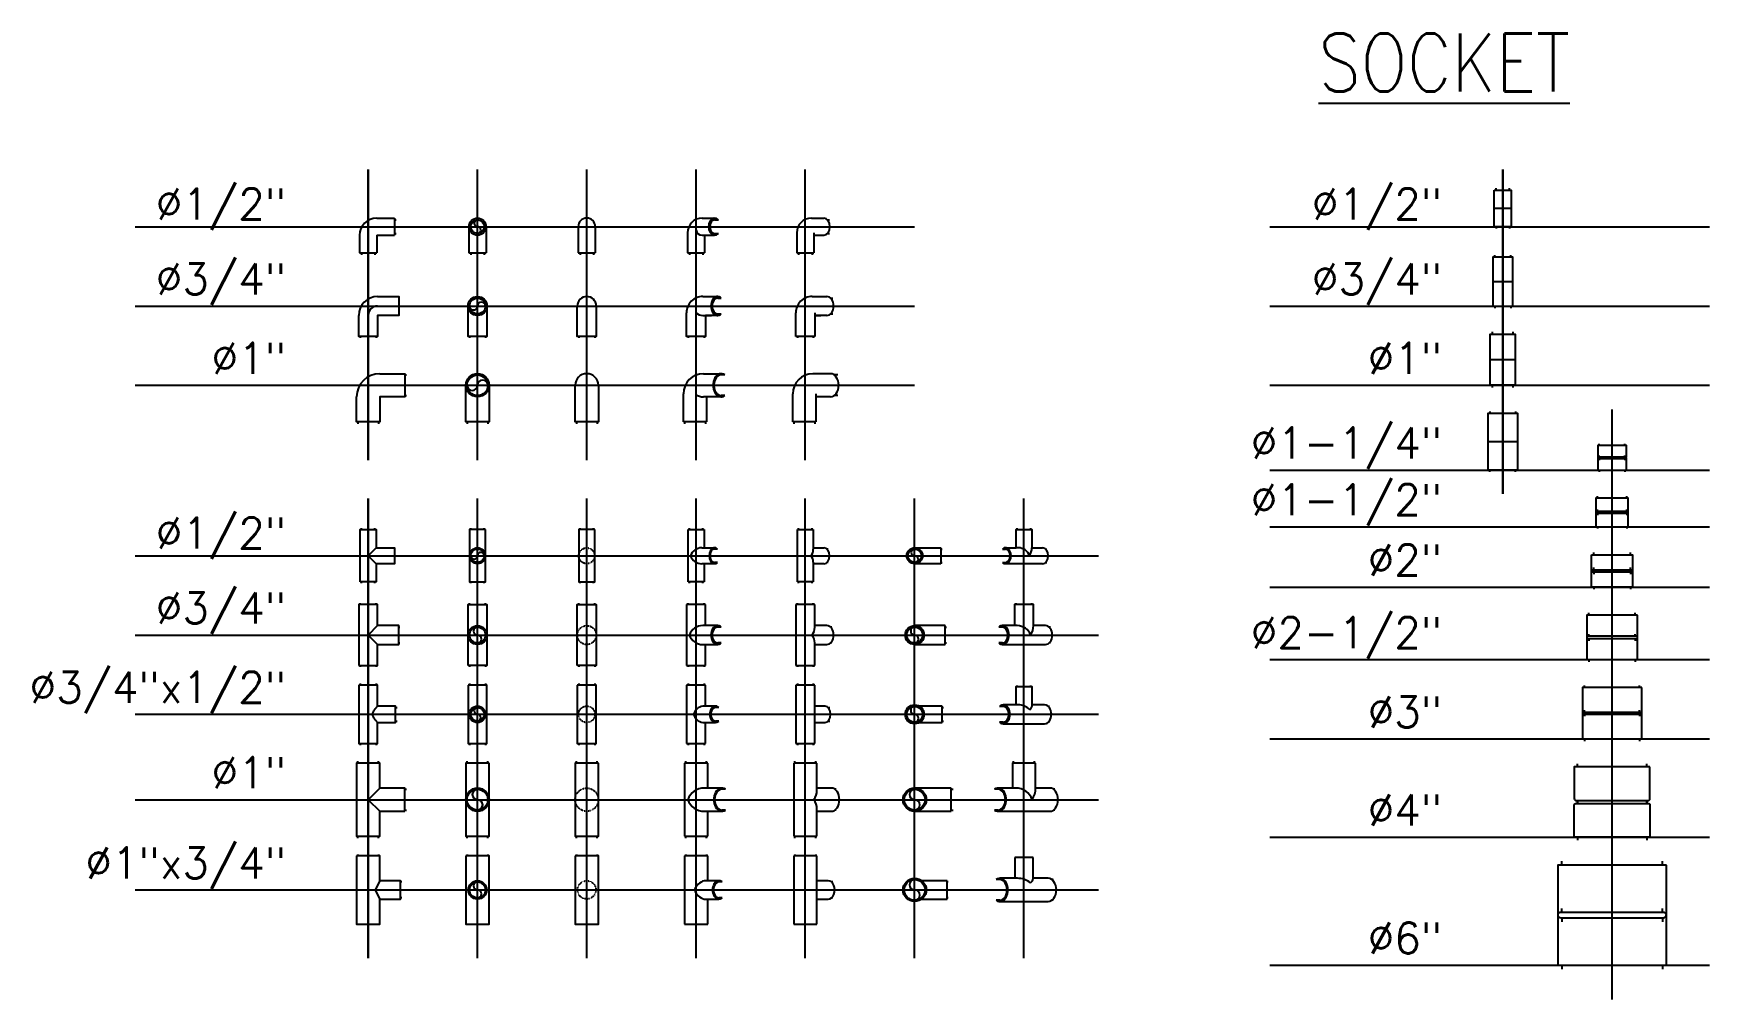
# Model space of a CAD drawing. Header units: inches. Extents: x 71 to 14885, y 6 to 9627.
# Drawn here: x 8743 to 11489, y 7792 to 9376 of the extents above; entities that cross this region are included whole.
import ezdxf
from ezdxf.enums import TextEntityAlignment as Align

# ---------------------------------------------------------------- set-up
doc = ezdxf.new("R2010")
doc.units = ezdxf.units.IN
doc.header["$MEASUREMENT"] = 0
doc.linetypes.add('HIDDEN2', pattern=[0.1875, 0.125, -0.0625])
doc.layers.add('PVC', color=3, linetype='Continuous')
doc.layers.add('TEXT', color=2, linetype='Continuous')
doc.styles.add('ROMANS', font='romans', dxfattribs={"width": 0.85, "height": 95})

# ---------------------------------------------------------------- blocks, each defined once
blk = doc.blocks.new('P9012')
for p, q in [((14, 14), (43, 14)), ((43, 14), (43, -14)), ((43, 11), (46, 11)), ((-14, -14), (-14, -43)), ((14, -14), (14, -43)), ((14, -14), (43, -14)), ((43, -11), (46, -11)), ((-14, -43), (14, -43)), ((-11, -43), (-11, -46)), ((11, -43), (11, -46))]:
    blk.add_line(p, q)
blk.add_arc((14, -14), 28, 90, 180)
blk = doc.blocks.new('P9012A')
for p, q in [((-14, 0), (-14, -43)), ((14, 0), (14, -43)), ((-14, -43), (14, -43)), ((-11, -43), (-11, -46)), ((11, -43), (11, -46))]:
    blk.add_line(p, q)
blk.add_circle((0, 0), 14)
at = {"color": 9}
blk.add_circle((0, 0), 11, dxfattribs=at)
for centre, start, end in [((0, 5.5), 90, 270), ((0, -5.5), 270, 90)]:
    blk.add_arc(centre, 5.5, start, end, dxfattribs=at)
blk = doc.blocks.new('P9012B')
for p, q in [((-14, 0), (-14, -43)), ((14, 0), (14, -43)), ((-14, -43), (14, -43)), ((-11, -43), (-11, -46)), ((11, -43), (11, -46))]:
    blk.add_line(p, q)
blk.add_arc((0, 0), 14, 0, 180)
blk = doc.blocks.new('P9012C')
for p, q in [((9.9, 14), (30.4, 14)), ((-14, -9.9), (-14, -43)), ((9.9, -14), (30.4, -14)), ((14, -14), (14, -43)), ((-14, -43), (14, -43)), ((-11, -43), (-11, -46)), ((11, -43), (11, -46))]:
    blk.add_line(p, q)
at = {"color": 9}
for p, q in [((30.4, 11), (36.5, 11)), ((30.4, -11), (36.5, -11))]:
    blk.add_line(p, q, dxfattribs=at)
blk.add_arc((9.9, -9.9), 23.9, 90, 180)
blk.add_arc((9.9, -4), 10.1, 190.1216, 270, dxfattribs=at)
blk.add_ellipse((30.4, 0), major_axis=(0, 14), ratio=0.707107, start_param=-0.666946, end_param=3.808539)
blk.add_ellipse((30.4, 0), major_axis=(0, 11), ratio=0.707107, start_param=0, end_param=3.141593, dxfattribs=at)
blk = doc.blocks.new('P9012D')
for p, q in [((9.9, 14), (30.4, 14)), ((36.5, 11), (39.5, 11)), ((-14, -9.9), (-14, -43)), ((14, -9.9), (14, -43)), ((14, -14), (30.4, -14)), ((36.5, -11), (39.5, -11)), ((-14, -43), (14, -43)), ((-11, -43), (-11, -46)), ((11, -43), (11, -46))]:
    blk.add_line(p, q)
blk.add_arc((9.9, -9.9), 23.9, 90, 180)
blk.add_ellipse((30.4, 0), major_axis=(0, 14), ratio=0.707107, start_param=3.141593, end_param=6.283185)
blk = doc.blocks.new('P9034')
for p, q in [((50, 13), (52, 13)), ((50, -13), (52, -13)), ((-13, -50), (-13, -52)), ((13, -50), (13, -52))]:
    blk.add_line(p, q)
blk.add_lwpolyline([(15.5, 15.5), (50, 15.5), (50, -15.5), (15.5, -15.5), (15.5, -50), (-15.5, -50), (-15.5, -15.5)])
blk.add_arc((15.5, -15.5), 31, 90, 180)
at = {"color": 9}
blk.add_arc((15.5, -15.5), 15.5, 90, 180, dxfattribs=at)
blk = doc.blocks.new('P9034A')
for p, q in [((-13, -50), (-13, -52)), ((13, -50), (13, -52))]:
    blk.add_line(p, q)
blk.add_lwpolyline([(15.5, 0), (15.5, -50), (-15.5, -50), (-15.5, 0)])
blk.add_circle((0, 0), 15.5)
at = {"color": 9}
blk.add_circle((0, 0), 13, dxfattribs=at)
for centre, start, end in [((-6.5, 0), 180, 0), ((6.5, 0), 0, 180)]:
    blk.add_arc(centre, 6.5, start, end, dxfattribs=at)
blk = doc.blocks.new('P9034B')
for p, q in [((-13, -50), (-13, -52)), ((13, -50), (13, -52))]:
    blk.add_line(p, q)
blk.add_lwpolyline([(15.5, 0), (15.5, -50), (-15.5, -50), (-15.5, 0)])
blk.add_arc((0, 0), 15.5, 0, 180)
blk = doc.blocks.new('P9034C')
at = {"color": 9}
for p, q in [((35.4, 13), (41.3, 13)), ((35.4, -13), (41.3, -13))]:
    blk.add_line(p, q, dxfattribs=at)
for p, q in [((-15.5, -15.5), (-15.5, -15.5)), ((11, -15.5), (25.4, -15.5)), ((-13, -50), (-13, -52)), ((13, -50), (13, -52))]:
    blk.add_line(p, q)
for points in [[(11, 15.5), (35.4, 15.5)], [(35.4, -15.5), (15.5, -15.5), (15.5, -50), (-15.5, -50), (-15.5, -11)]]:
    blk.add_lwpolyline(points)
blk.add_arc((10.9, -11), 26.5, 89.934, 180)
blk.add_arc((11.2, 0.2), 15.7, 225.2847, 269.3042, dxfattribs=at)
blk.add_ellipse((35.4, 0), major_axis=(0, 15.5), ratio=0.707107, start_param=-0.575887, end_param=3.717479)
blk.add_ellipse((35.4, 0), major_axis=(0, 13), ratio=0.707107, start_param=0, end_param=3.141593, dxfattribs=at)
blk = doc.blocks.new('P9034D')
for p, q in [((41.3, 13), (45.3, 13)), ((-15.5, -50), (-15.5, -11)), ((-15.5, -15.5), (-15.5, -15.5)), ((15.5, -11), (15.5, -50)), ((35.4, -15.5), (15.5, -15.5)), ((15.5, -15.5), (25.4, -15.5)), ((41.3, -13), (45.3, -13)), ((15.5, -50), (-15.5, -50)), ((-13, -50), (-13, -52)), ((13, -50), (13, -52))]:
    blk.add_line(p, q)
blk.add_lwpolyline([(11, 15.5), (35.4, 15.5)])
blk.add_arc((10.9, -11), 26.5, 89.934, 180)
blk.add_ellipse((35.4, 0), major_axis=(0, 15.5), ratio=0.707107, start_param=3.141593, end_param=6.283185)
blk = doc.blocks.new('P901')
for p, q in [((60, 17), (63, 17)), ((60, -17), (63, -17)), ((-17, -60), (-17, -63)), ((17, -60), (17, -63))]:
    blk.add_line(p, q)
blk.add_lwpolyline([(19, 19), (60, 19), (60, -19), (19, -19), (19, -60), (-19, -60), (-19, -19)])
blk.add_arc((19, -19), 38, 90, 180)
blk = doc.blocks.new('P901A')
for p, q in [((-17, -60), (-17, -63)), ((17, -60), (17, -63))]:
    blk.add_line(p, q)
blk.add_lwpolyline([(19, 0), (19, -60), (-19, -60), (-19, 0)])
blk.add_circle((0, 0), 19)
at = {"color": 9}
blk.add_circle((0, 0), 17, dxfattribs=at)
for centre, start, end in [((-8.5, 0), 180, 360), ((8.5, 0), 0, 180)]:
    blk.add_arc(centre, 8.5, start, end, dxfattribs=at)
blk = doc.blocks.new('P901B')
for p, q in [((-17, -60), (-17, -63)), ((17, -60), (17, -63))]:
    blk.add_line(p, q)
blk.add_lwpolyline([(19, 0), (19, -60), (-19, -60), (-19, 0)])
blk.add_arc((0, 0), 19, 0, 180)
blk = doc.blocks.new('P901C')
at = {"color": 9}
for p, q in [((47.2, 17), (41.2, 17)), ((47.2, -17), (41.2, -17))]:
    blk.add_line(p, q, dxfattribs=at)
for p, q in [((-20.7, -60), (-20.7, -13.9)), ((41.2, -19), (12.2, -19)), ((17.3, -19), (17.3, -60)), ((17.3, -60), (-20.7, -60)), ((-18.7, -60), (-18.7, -63)), ((15.3, -60), (15.3, -63))]:
    blk.add_line(p, q)
blk.add_lwpolyline([(12.2, 19), (41.2, 19)])
blk.add_arc((12.2, -13.9), 32.9, 90, 180)
blk.add_arc((12.2, 5.1), 24.1, 237.3488, 270, dxfattribs=at)
blk.add_ellipse((41.2, 0), major_axis=(0, 19), ratio=0.707107, start_param=-0.462955, end_param=3.604547)
blk.add_ellipse((41.2, 0), major_axis=(0, 17), ratio=0.707107, start_param=0, end_param=3.141593, dxfattribs=at)
blk = doc.blocks.new('P901D')
for p, q in [((41.2, 19), (12.2, 19)), ((53.2, 17), (47.2, 17)), ((-20.7, -60), (-20.7, -13.9)), ((17.3, -13.9), (17.3, -60)), ((41.2, -19), (17.3, -19)), ((53.2, -17), (47.2, -17)), ((17.3, -60), (-20.7, -60)), ((-18.7, -60), (-18.7, -63)), ((15.3, -60), (15.3, -63))]:
    blk.add_line(p, q)
blk.add_arc((12.5, -13.9), 32.9, 90.5841, 180)
blk.add_ellipse((41.2, 0), major_axis=(0, 19), ratio=0.707107, start_param=3.141593, end_param=6.283185)
blk = doc.blocks.new('PT12')
at = {"ltscale": 0.3}
for p, q in [((-11, 43), (-11, 45)), ((11, 43), (11, 45)), ((43, 11), (45, 11)), ((43, -11), (45, -11)), ((-11, -45), (-11, -43)), ((11, -45), (11, -43))]:
    blk.add_line(p, q, dxfattribs=at)
blk.add_lwpolyline([(-13, -43), (-13, 43), (13, 43), (13, 13), (43, 13), (43, -13), (13, -13), (13, -43), (-13, -43)], dxfattribs=at)
at = {"color": 9, "ltscale": 0.3}
blk.add_lwpolyline([(13, 13), (0, 0), (13, -13)], dxfattribs=at)
blk = doc.blocks.new('PT12A')
at = {"ltscale": 0.3}
for p, q in [((-11, 43), (-11, 45)), ((11, 43), (11, 45)), ((-11, -45), (-11, -43)), ((11, -45), (11, -43))]:
    blk.add_line(p, q, dxfattribs=at)
blk.add_lwpolyline([(13, 43), (-13, 43), (-13, -43), (13, -43)], close=True, dxfattribs=at)
blk.add_circle((0, 0), 13, dxfattribs=at)
at = {"color": 9, "ltscale": 0.3}
blk.add_circle((0, 0), 11, dxfattribs=at)
for centre, start, end in [((-5.5, 0), 180, 0), ((5.5, 0), 0, 180)]:
    blk.add_arc(centre, 5.5, start, end, dxfattribs=at)
blk = doc.blocks.new('PT12B')
at = {"ltscale": 0.3}
for p, q in [((-11, 43), (-11, 45)), ((11, 43), (11, 45)), ((-11, -45), (-11, -43)), ((11, -45), (11, -43))]:
    blk.add_line(p, q, dxfattribs=at)
blk.add_lwpolyline([(13, 43), (-13, 43), (-13, -43), (13, -43)], close=True, dxfattribs=at)
at = {"color": 9, "linetype": 'HIDDEN2', "ltscale": 0.3}
blk.add_circle((0, 0), 13, dxfattribs=at)
blk = doc.blocks.new('PT12C')
at = {"ltscale": 0.3}
for p, q in [((-13, 43), (13, 43)), ((-13, -43), (-13, 43)), ((-11, 43), (-11, 45)), ((11, 43), (11, 45)), ((13, 43), (13, 13)), ((9.2, 13), (30.4, 13)), ((30.4, -13), (9.2, -13)), ((13, -13), (13, -43)), ((13, -43), (-13, -43)), ((-11, -45), (-11, -43)), ((11, -45), (11, -43))]:
    blk.add_line(p, q, dxfattribs=at)
at = {"color": 9}
for p, q in [((35.3, 11), (30.4, 11)), ((35.3, -11), (30.4, -11))]:
    blk.add_line(p, q, dxfattribs=at)
for centre, start, end in [((9.3, -6.6), 90.296, 160.2328), ((9.3, 6.6), 199.7672, 269.704)]:
    blk.add_arc(centre, 19.6, start, end, dxfattribs=at)
blk.add_ellipse((30.4, 0), major_axis=(0, 13), ratio=0.707107, start_param=-0.56207, end_param=3.703662)
blk.add_ellipse((30.4, 0), major_axis=(0, 11), ratio=0.707107, start_param=0, end_param=3.141593, dxfattribs=at)
blk = doc.blocks.new('PT12D')
at = {"ltscale": 0.3}
for p, q in [((-13, -43), (-13, 43)), ((-13, 43), (13, 43)), ((-11, 43), (-11, 45)), ((11, 43), (11, 45)), ((13, 43), (13, 10.7)), ((13, 13), (30.4, 13)), ((13, -10.7), (13, -43)), ((30.4, -13), (13, -13)), ((13, -43), (-13, -43)), ((-11, -45), (-11, -43)), ((11, -45), (11, -43))]:
    blk.add_line(p, q, dxfattribs=at)
for p, q in [((37.3, 11), (35.3, 11)), ((37.3, -11), (35.3, -11))]:
    blk.add_line(p, q)
for centre, start, end in [((-1.8, 9.9), 317.8159, 2.8808), ((-1.8, -9.9), 357.1192, 42.1841)]:
    blk.add_arc(centre, 14.8, start, end)
blk.add_ellipse((30.4, 0), major_axis=(0, 13), ratio=0.707107, start_param=3.141593, end_param=6.283185)
blk = doc.blocks.new('PT12E')
at = {"ltscale": 0.3}
for p, q in [((0, 13), (43, 13)), ((43, 13), (43, -13)), ((43, 11), (45, 11)), ((43, -13), (0, -13)), ((43, -11), (45, -11))]:
    blk.add_line(p, q, dxfattribs=at)
blk.add_circle((0, 0), 13)
at = {"color": 9}
blk.add_circle((0, 0), 11, dxfattribs=at)
for centre, start, end in [((0, 5.5), 90, 270), ((0, -5.5), 270, 90)]:
    blk.add_arc(centre, 5.5, start, end, dxfattribs=at)
blk = doc.blocks.new('PT12F')
at = {"ltscale": 0.3}
for p, q in [((-11, 43), (-11, 45)), ((11, 43), (11, 45))]:
    blk.add_line(p, q, dxfattribs=at)
for p, q in [((-35.3, 11), (-30.4, 11)), ((35.3, 11), (37.3, 11)), ((-35.3, -11), (-30.4, -11)), ((35.3, -11), (37.3, -11))]:
    blk.add_line(p, q)
at = {"color": 9}
blk.add_line((-9.2, 13), (-13, 13), dxfattribs=at)
at = {"ltscale": 0.3}
for points in [[(-30.4, 13), (-13, 13), (-13, 43), (13, 43), (13, 13), (30.4, 13)], [(30.4, -13), (-30.4, -13)]]:
    blk.add_lwpolyline(points, dxfattribs=at)
at = {"color": 9}
for centre, radius, start, end in [((-9.2, -6.5), 19.5, 19.4712, 90), ((-11.1, 13), 24.1, 327.3501, 360)]:
    blk.add_arc(centre, radius, start, end, dxfattribs=at)
for centre, start_param, end_param in [((-30.4, 0), 2.579523, 6.845255), ((30.4, 0), 3.141593, 6.283185)]:
    blk.add_ellipse(centre, major_axis=(0, 13), ratio=0.707107, start_param=start_param, end_param=end_param)
blk.add_ellipse((-30.4, 0), major_axis=(0, 11), ratio=0.707107, start_param=3.141593, end_param=6.283185, dxfattribs=at)
blk = doc.blocks.new('PT34')
at = {"ltscale": 0.3}
for p, q in [((-13, 50), (-13, 52)), ((13, 50), (13, 52)), ((50, 13), (52, 13)), ((50, -13), (52, -13)), ((-13, -50), (-13, -52)), ((13, -50), (13, -52)), ((13, -50), (13, -52))]:
    blk.add_line(p, q, dxfattribs=at)
blk.add_lwpolyline([(-15.5, -50), (15.5, -50), (15.5, -15.5), (50, -15.5), (50, 15.5), (15.5, 15.5), (15.5, 50), (-15.5, 50)], close=True, dxfattribs=at)
at = {"color": 9, "ltscale": 0.3}
blk.add_lwpolyline([(15.5, 15.5), (0, 0), (15.5, -15.5)], dxfattribs=at)
blk = doc.blocks.new('PT34A')
at = {"ltscale": 0.3}
for p, q in [((-13, 50), (-13, 52)), ((13, 50), (13, 52)), ((-13, -50), (-13, -52)), ((13, -50), (13, -52)), ((13, -50), (13, -52))]:
    blk.add_line(p, q, dxfattribs=at)
blk.add_lwpolyline([(-15.5, -50), (-15.5, 50), (15.5, 50), (15.5, -50)], close=True, dxfattribs=at)
blk.add_circle((0, 0), 15.5, dxfattribs=at)
at = {"color": 9, "ltscale": 0.3}
blk.add_circle((0, 0), 13, dxfattribs=at)
for centre, start, end in [((0, 6.5), 90, 270), ((0, -6.5), 270, 90)]:
    blk.add_arc(centre, 6.5, start, end, dxfattribs=at)
blk = doc.blocks.new('PT34B')
at = {"ltscale": 0.3}
for p, q in [((-13, 50), (-13, 52)), ((13, 50), (13, 52)), ((-13, -50), (-13, -52)), ((13, -50), (13, -52)), ((13, -50), (13, -52))]:
    blk.add_line(p, q, dxfattribs=at)
blk.add_lwpolyline([(-15.5, -50), (-15.5, 50), (15.5, 50), (15.5, -50)], close=True, dxfattribs=at)
at = {"color": 9, "linetype": 'HIDDEN2', "ltscale": 0.3}
blk.add_circle((0, 0), 15.5, dxfattribs=at)
blk = doc.blocks.new('PT34C')
at = {"ltscale": 0.3}
for p, q in [((-15.5, 50), (-15.5, -50)), ((15.5, 50), (-15.5, 50)), ((-13, 50), (-13, 52)), ((13, 50), (13, 52)), ((15.5, 15.5), (15.5, 50)), ((35.4, 15.5), (11, 15.5)), ((11, -15.5), (35.4, -15.5)), ((15.5, -50), (15.5, -15.5)), ((-15.5, -50), (15.5, -50)), ((-13, -50), (-13, -52)), ((13, -50), (13, -52)), ((13, -50), (13, -52))]:
    blk.add_line(p, q, dxfattribs=at)
at = {"color": 9}
for p, q in [((41.3, 13), (35.4, 13)), ((41.3, -13), (35.4, -13))]:
    blk.add_line(p, q, dxfattribs=at)
for centre, start, end in [((10.9, -7.7), 89.8945, 160.6343), ((10.9, 7.7), 199.3657, 270.1055)]:
    blk.add_arc(centre, 23.2, start, end, dxfattribs=at)
blk.add_ellipse((35.4, 0), major_axis=(0, 15.5), ratio=0.707107, start_param=-0.575887, end_param=3.717479)
blk.add_ellipse((35.4, 0), major_axis=(0, 13), ratio=0.707107, start_param=0, end_param=3.141593, dxfattribs=at)
blk = doc.blocks.new('PT34D')
at = {"ltscale": 0.3}
for p, q in [((15.5, 50), (-15.5, 50)), ((-15.5, 50), (-15.5, -50)), ((-13, 50), (-13, 52)), ((13, 50), (13, 52)), ((15.5, 12.8), (15.5, 50)), ((35.4, 15.5), (15.5, 15.5)), ((15.5, -50), (15.5, -12.8)), ((15.5, -15.5), (35.4, -15.5)), ((-15.5, -50), (15.5, -50)), ((-13, -50), (-13, -52)), ((13, -50), (13, -52)), ((13, -50), (13, -52))]:
    blk.add_line(p, q, dxfattribs=at)
for p, q in [((43.3, 13), (41.3, 13)), ((43.3, -13), (41.3, -13))]:
    blk.add_line(p, q)
for centre, start, end in [((-3.7, 12.4), 319.754, 1.1026), ((-3.7, -12.4), 358.8974, 40.246)]:
    blk.add_arc(centre, 19.2, start, end)
blk.add_ellipse((35.4, 0), major_axis=(0, 15.5), ratio=0.707107, start_param=3.141593, end_param=6.283185)
blk = doc.blocks.new('PT34E')
at = {"ltscale": 0.3}
for p, q in [((50, 15.5), (0, 15.5)), ((50, -15.5), (50, 15.5)), ((50, 13), (52, 13)), ((0, -15.5), (50, -15.5)), ((50, -13), (52, -13))]:
    blk.add_line(p, q, dxfattribs=at)
blk.add_circle((0, 0), 15.5)
at = {"color": 9}
blk.add_circle((0, 0), 13, dxfattribs=at)
for centre, start, end in [((0, 6.5), 90, 270), ((0, -6.5), 270, 90)]:
    blk.add_arc(centre, 6.5, start, end, dxfattribs=at)
blk = doc.blocks.new('PT34F')
at = {"ltscale": 0.3}
for p, q in [((-13, 50), (-13, 52)), ((13, 50), (13, 52))]:
    blk.add_line(p, q, dxfattribs=at)
for p, q in [((-35.4, 13), (-41.3, 13)), ((43.3, 13), (41.3, 13)), ((-35.4, -13), (-41.3, -13)), ((43.3, -13), (41.3, -13))]:
    blk.add_line(p, q)
at = {"color": 9}
blk.add_line((-11, 15.5), (-15.5, 15.5), dxfattribs=at)
at = {"ltscale": 0.3}
for points in [[(35.4, 15.5), (15.5, 15.5), (15.5, 50), (-15.5, 50), (-15.5, 15.5), (-35.4, 15.5)], [(-35.4, -15.5), (35.4, -15.5)]]:
    blk.add_lwpolyline(points, dxfattribs=at)
at = {"color": 9}
for centre, radius, start, end in [((-11, -7.8), 23.2, 19.4712, 90), ((-13.2, 15.5), 28.7, 327.3501, 360)]:
    blk.add_arc(centre, radius, start, end, dxfattribs=at)
for centre, start_param, end_param in [((-35.4, 0), 2.565706, 6.859072), ((35.4, 0), 3.141593, 6.283185)]:
    blk.add_ellipse(centre, major_axis=(0, 15.5), ratio=0.707107, start_param=start_param, end_param=end_param)
blk.add_ellipse((-35.4, 0), major_axis=(0, 13), ratio=0.707107, start_param=3.141593, end_param=6.283185, dxfattribs=at)
blk = doc.blocks.new('PT3412')
at = {"ltscale": 0.3}
for p, q in [((-13, 50.5), (-13, 48)), ((13, 50.5), (13, 48)), ((45, 11), (47.5, 11)), ((45, -11), (47.5, -11)), ((-13, -48), (-13, -50.5)), ((13, -48), (13, -50.5))]:
    blk.add_line(p, q, dxfattribs=at)
blk.add_lwpolyline([(-15.5, 48), (-15.5, -48), (15.5, -48), (15.5, -13.5), (45, -13.5), (45, 13.5), (15.5, 13.5), (15.5, 48), (-15.5, 48)], dxfattribs=at)
at = {"color": 9, "ltscale": 0.3}
blk.add_lwpolyline([(15.5, -13.5, -0.000909), (15, -13, -0.003394), (14.9, -12.8, -0.000123), (14, -11.7, -0.000169), (13.3, -10.9, -0.002983), (12.5, -9.9, -0.001591), (10.9, -7.9, -0.038762), (10.1, -6.8, -0.017275), (8.7, -4.2, -0.051502), (7.9, -1.9, -0.062724), (7.6, 0, -0.062724), (7.9, 1.9, -0.051502), (8.7, 4.2, -0.017275), (10.1, 6.8, -0.038762), (10.9, 7.9, -0.001591), (12.5, 9.9, -0.002983), (13.3, 10.9, -0.000169), (14, 11.7, -0.000123), (14.9, 12.8, -0.003394), (15, 13, -0.000909), (15.5, 13.5)], format="xyb", dxfattribs=at)
blk = doc.blocks.new('PT3412A')
at = {"ltscale": 0.3}
for p, q in [((-13, 50.5), (-13, 48)), ((13, 50.5), (13, 48)), ((-13, -48), (-13, -50.5)), ((13, -48), (13, -50.5))]:
    blk.add_line(p, q, dxfattribs=at)
blk.add_lwpolyline([(-15.5, 48), (-15.5, -48), (15.5, -48), (15.5, 48)], close=True, dxfattribs=at)
blk.add_circle((0, 0), 13.5, dxfattribs=at)
at = {"color": 9, "ltscale": 0.3}
blk.add_circle((0, 0), 11, dxfattribs=at)
for centre, start, end in [((0, 5.5), 90, 270), ((0, -5.5), 270, 90)]:
    blk.add_arc(centre, 5.5, start, end, dxfattribs=at)
blk = doc.blocks.new('PT3412B')
at = {"ltscale": 0.3}
for p, q in [((-13, 50.5), (-13, 48)), ((13, 50.5), (13, 48)), ((-13, -48), (-13, -50.5)), ((13, -48), (13, -50.5))]:
    blk.add_line(p, q, dxfattribs=at)
blk.add_lwpolyline([(-15.5, 48), (-15.5, -48), (15.5, -48), (15.5, 48)], close=True, dxfattribs=at)
at = {"color": 9, "linetype": 'HIDDEN2', "ltscale": 0.3}
blk.add_circle((0, 0), 13.5, dxfattribs=at)
blk = doc.blocks.new('PT3412C')
at = {"ltscale": 0.3}
for p, q in [((15.5, 48), (-15.5, 48)), ((-15.5, 48), (-15.5, -48)), ((-13, 50.5), (-13, 48)), ((13, 50.5), (13, 48)), ((15.5, 13.5), (15.5, 48)), ((31.8, 13.5), (11, 13.5)), ((11, -13.5), (31.8, -13.5)), ((15.5, -48), (15.5, -13.5)), ((-15.5, -48), (15.5, -48)), ((-13, -48), (-13, -50.5)), ((13, -48), (13, -50.5))]:
    blk.add_line(p, q, dxfattribs=at)
at = {"color": 9}
for p, q in [((37.4, 11), (31.8, 11)), ((37.4, -11), (31.8, -11))]:
    blk.add_line(p, q, dxfattribs=at)
for centre, start, end in [((14.9, -6.1), 101.358, 162.1591), ((14.9, 6.1), 197.8409, 258.642)]:
    blk.add_arc(centre, 20, start, end, dxfattribs=at)
blk.add_ellipse((31.8, 0), major_axis=(0, 13.5), ratio=0.707107, start_param=-0.618387, end_param=3.759979)
blk.add_ellipse((31.8, 0), major_axis=(0, 11), ratio=0.707107, start_param=0, end_param=3.141593, dxfattribs=at)
blk = doc.blocks.new('PT3412D')
at = {"ltscale": 0.3}
for p, q in [((-15.5, 48), (-15.5, -48)), ((15.5, 48), (-15.5, 48)), ((-13, 50.5), (-13, 48)), ((13, 50.5), (13, 48)), ((15.5, -48), (15.5, 48)), ((31.8, 13.5), (15.5, 13.5)), ((37.4, 11), (39.9, 11)), ((15.5, -13.5), (31.8, -13.5)), ((37.4, -11), (39.9, -11)), ((-15.5, -48), (15.5, -48)), ((-13, -48), (-13, -50.5)), ((13, -48), (13, -50.5))]:
    blk.add_line(p, q, dxfattribs=at)
blk.add_ellipse((31.8, 0), major_axis=(0, 13.5), ratio=0.707107, start_param=3.141593, end_param=6.283185)
blk = doc.blocks.new('PT3412E')
at = {"ltscale": 0.3}
for p, q in [((45, 13.5), (7.6, 13.5)), ((45, -13.5), (45, 13.5)), ((45, 11), (47.5, 11)), ((7.6, -13.5), (45, -13.5)), ((45, -11), (47.5, -11))]:
    blk.add_line(p, q, dxfattribs=at)
blk.add_circle((0, 0), 15.5)
at = {"color": 9}
blk.add_circle((0, 0), 13, dxfattribs=at)
for centre, start, end in [((0, 6.5), 90, 270), ((0, -6.5), 270, 90)]:
    blk.add_arc(centre, 6.5, start, end, dxfattribs=at)
blk = doc.blocks.new('PT3412F')
at = {"ltscale": 0.3}
for p, q in [((-11, 45), (-11, 47.5)), ((11, 45), (11, 47.5))]:
    blk.add_line(p, q, dxfattribs=at)
for p, q in [((-33.9, 13), (-39.9, 13)), ((41.9, 13), (39.9, 13)), ((-33.9, -13), (-39.9, -13)), ((41.9, -13), (39.9, -13))]:
    blk.add_line(p, q)
at = {"color": 9}
blk.add_line((-9.5, 15.5), (-13.5, 15.5), dxfattribs=at)
at = {"ltscale": 0.3}
for points in [[(33.9, 15.5), (13.5, 15.5), (13.5, 45), (-13.5, 45), (-13.5, 15.5), (-33.9, 15.5)], [(-33.9, -15.5), (33.9, -15.5)]]:
    blk.add_lwpolyline(points, dxfattribs=at)
at = {"color": 9}
for centre, radius, start, end in [((-9.5, -11.6), 27.1, 45.1224, 90), ((3.7, 15.5), 9.84, 306.7311, 0)]:
    blk.add_arc(centre, radius, start, end, dxfattribs=at)
for centre, start_param, end_param in [((-33.9, 0), 2.565706, 6.859072), ((33.9, 0), 3.141593, 6.283185)]:
    blk.add_ellipse(centre, major_axis=(0, 15.5), ratio=0.707107, start_param=start_param, end_param=end_param)
blk.add_ellipse((-33.9, 0), major_axis=(0, 13), ratio=0.707107, start_param=3.141593, end_param=6.283185, dxfattribs=at)
blk = doc.blocks.new('PT1')
at = {"ltscale": 0.3}
for p, q in [((-17, 60), (-17, 63)), ((17, 60), (17, 63)), ((60, 17), (63, 17)), ((60, -17), (63, -17)), ((-17, -63), (-17, -60)), ((17, -63), (17, -60))]:
    blk.add_line(p, q, dxfattribs=at)
blk.add_lwpolyline([(60, -19), (60, 19), (19, 19), (19, 60), (-19, 60), (-19, -60), (19, -60), (19, -19), (60, -19)], dxfattribs=at)
at = {"color": 9, "ltscale": 0.3}
blk.add_lwpolyline([(19, 19), (0, 0), (19, -19)], dxfattribs=at)
blk = doc.blocks.new('PT134')
at = {"ltscale": 0.3}
for p, q in [((-17, 58), (-17, 56)), ((17, 58), (17, 56)), ((55, 13), (53, 13)), ((55, -13), (53, -13)), ((-17, -56), (-17, -58)), ((17, -56), (17, -58))]:
    blk.add_line(p, q, dxfattribs=at)
blk.add_lwpolyline([(-19, 56), (-19, -56), (19, -56), (19, -15), (53, -15), (53, 15), (19, 15), (19, 56), (-19, 56)], dxfattribs=at)
at = {"color": 9}
blk.add_lwpolyline([(19, 15), (11.7, 0), (18.6, -14.4)], dxfattribs=at)
blk = doc.blocks.new('PT1A')
at = {"ltscale": 0.3}
for p, q in [((-17, 60), (-17, 63)), ((17, 60), (17, 63)), ((-17, -63), (-17, -60)), ((17, -63), (17, -60))]:
    blk.add_line(p, q, dxfattribs=at)
blk.add_lwpolyline([(19, 60), (-19, 60), (-19, -60), (19, -60)], close=True, dxfattribs=at)
blk.add_circle((0, 0), 19, dxfattribs=at)
at = {"color": 9, "ltscale": 0.3}
blk.add_circle((0, 0), 17, dxfattribs=at)
for centre, start, end in [((0, 8.5), 90, 270), ((0, -8.5), 270, 90)]:
    blk.add_arc(centre, 8.5, start, end, dxfattribs=at)
blk = doc.blocks.new('PT1B')
at = {"ltscale": 0.3}
for p, q in [((-17, 60), (-17, 63)), ((17, 60), (17, 63)), ((-17, -63), (-17, -60)), ((17, -63), (17, -60))]:
    blk.add_line(p, q, dxfattribs=at)
blk.add_lwpolyline([(19, 60), (-19, 60), (-19, -60), (19, -60)], close=True, dxfattribs=at)
at = {"color": 9, "linetype": 'HIDDEN2', "ltscale": 0.3}
blk.add_circle((0, 0), 19, dxfattribs=at)
blk = doc.blocks.new('PT1C')
at = {"ltscale": 0.3}
for p, q in [((-19, 60), (-19, -60)), ((19, 60), (-19, 60)), ((-17, 60), (-17, 63)), ((17, 60), (17, 63)), ((19, 19), (19, 60)), ((42.4, 19), (13.4, 19)), ((13.4, -19), (42.4, -19)), ((19, -60), (19, -19)), ((-19, -60), (19, -60)), ((-17, -63), (-17, -60)), ((17, -63), (17, -60))]:
    blk.add_line(p, q, dxfattribs=at)
at = {"color": 9}
for p, q in [((48.4, 17), (42.4, 17)), ((48.4, -17), (42.4, -17))]:
    blk.add_line(p, q, dxfattribs=at)
for centre, start, end in [((13.4, -9.5), 90, 160.5288), ((13.4, 9.5), 199.4712, 270)]:
    blk.add_arc(centre, 28.5, start, end, dxfattribs=at)
blk.add_ellipse((42.4, 0), major_axis=(0, 19), ratio=0.707107, start_param=-0.462955, end_param=3.604547)
blk.add_ellipse((42.4, 0), major_axis=(0, 17), ratio=0.707107, start_param=0, end_param=3.141593, dxfattribs=at)
blk = doc.blocks.new('PT1D')
at = {"ltscale": 0.3}
for p, q in [((19, 60), (-19, 60)), ((-19, 60), (-19, -60)), ((-17, 60), (-17, 63)), ((17, 60), (17, 63)), ((19, 15.6), (19, 60)), ((42.4, 19), (19, 19)), ((19, -60), (19, -15.6)), ((19, -19), (42.4, -19)), ((-19, -60), (19, -60)), ((-17, -63), (-17, -60)), ((17, -63), (17, -60))]:
    blk.add_line(p, q, dxfattribs=at)
for p, q in [((0, 15.6), (0, 15.6)), ((50.4, 17), (48.4, 17)), ((50.4, -17), (48.4, -17))]:
    blk.add_line(p, q)
for centre, start, end in [((-3.6, 14.9), 318.9173, 1.8975), ((-3.6, -14.9), 358.1025, 41.0827)]:
    blk.add_arc(centre, 22.7, start, end)
blk.add_ellipse((42.4, 0), major_axis=(0, 19), ratio=0.707107, start_param=3.141593, end_param=6.283185)
blk = doc.blocks.new('PT1E')
at = {"ltscale": 0.3}
for p, q in [((60, 19), (0, 19)), ((60, -19), (60, 19)), ((60, 17), (63, 17)), ((0, -19), (60, -19)), ((60, -17), (63, -17))]:
    blk.add_line(p, q, dxfattribs=at)
blk.add_circle((0, 0), 19)
at = {"color": 9}
blk.add_circle((0, 0), 17, dxfattribs=at)
for centre, start, end in [((0, 8.5), 90, 270), ((0, -8.5), 270, 90)]:
    blk.add_arc(centre, 8.5, start, end, dxfattribs=at)
blk = doc.blocks.new('PT1F')
at = {"ltscale": 0.3}
for p, q in [((-17, 60), (-17, 63)), ((17, 60), (17, 63))]:
    blk.add_line(p, q, dxfattribs=at)
for p, q in [((-42.4, 17), (-48.4, 17)), ((-13.4, 19), (-19, 19)), ((50.4, 17), (48.4, 17)), ((-42.4, -17), (-48.4, -17)), ((50.4, -17), (48.4, -17))]:
    blk.add_line(p, q)
for points in [[(19, 60), (-19, 60), (-19, 19), (-42.4, 19)], [(42.4, 19), (19, 19), (19, 60)], [(-42.4, -19), (42.4, -19)]]:
    blk.add_lwpolyline(points, dxfattribs=at)
at = {"color": 9}
for centre, radius, start, end in [((-13.4, -9.5), 28.5, 19.4712, 90), ((-16.2, 19), 35.2, 327.3501, 360)]:
    blk.add_arc(centre, radius, start, end, dxfattribs=at)
for centre, start_param, end_param in [((-42.4, 0), 2.678638, 6.74614), ((42.4, 0), 3.141593, 6.283185)]:
    blk.add_ellipse(centre, major_axis=(0, 19), ratio=0.707107, start_param=start_param, end_param=end_param)
blk.add_ellipse((-42.4, 0), major_axis=(0, 17), ratio=0.707107, start_param=3.141593, end_param=6.283185, dxfattribs=at)
blk = doc.blocks.new('PT134A')
at = {"ltscale": 0.3}
for p, q in [((-17, 58), (-17, 56)), ((17, 58), (17, 56)), ((-17, -56), (-17, -58)), ((17, -56), (17, -58))]:
    blk.add_line(p, q, dxfattribs=at)
blk.add_lwpolyline([(-19, 56), (-19, -56), (19, -56), (19, 56)], close=True, dxfattribs=at)
blk.add_circle((0, 0), 15, dxfattribs=at)
at = {"color": 9, "ltscale": 0.3}
blk.add_circle((0, 0), 13, dxfattribs=at)
for centre, start, end in [((0, 6.5), 90, 270), ((0, -6.5), 270, 90)]:
    blk.add_arc(centre, 6.5, start, end, dxfattribs=at)
blk = doc.blocks.new('PT134B')
at = {"ltscale": 0.3}
for p, q in [((-17, 58), (-17, 56)), ((17, 58), (17, 56)), ((-17, -56), (-17, -58)), ((17, -56), (17, -58))]:
    blk.add_line(p, q, dxfattribs=at)
blk.add_lwpolyline([(-19, 56), (-19, -56), (19, -56), (19, 56)], close=True, dxfattribs=at)
at = {"color": 9, "linetype": 'HIDDEN2', "ltscale": 0.3}
blk.add_circle((0, 0), 15, dxfattribs=at)
blk = doc.blocks.new('PT134C')
at = {"ltscale": 0.3}
for p, q in [((19, 56), (-19, 56)), ((-19, 56), (-19, -56)), ((-17, 58), (-17, 56)), ((17, 58), (17, 56)), ((19, 15), (19, 56)), ((37.5, 15), (13.4, 15)), ((13.4, -15), (37.5, -15)), ((19, -56), (19, -15)), ((-19, -56), (19, -56)), ((-17, -56), (-17, -58)), ((17, -56), (17, -58))]:
    blk.add_line(p, q, dxfattribs=at)
at = {"color": 9}
for p, q in [((42.8, 13), (37.5, 13)), ((42.8, -13), (37.5, -13))]:
    blk.add_line(p, q, dxfattribs=at)
for centre, start, end in [((19.1, -6.8), 104.5692, 162.4716), ((19.1, 6.8), 197.5284, 255.4308)]:
    blk.add_arc(centre, 22.5, start, end, dxfattribs=at)
blk.add_ellipse((37.5, 0), major_axis=(0, 15), ratio=0.707107, start_param=-0.522315, end_param=3.663907)
blk.add_ellipse((37.5, 0), major_axis=(0, 13), ratio=0.707107, start_param=0, end_param=3.141593, dxfattribs=at)
blk = doc.blocks.new('PT134D')
at = {"ltscale": 0.3}
for p, q in [((-19, 56), (-19, -56)), ((19, 56), (-19, 56)), ((-17, 58), (-17, 56)), ((17, 58), (17, 56)), ((19, -56), (19, 56)), ((37.5, 15), (19, 15)), ((19, -15), (37.5, -15)), ((-19, -56), (19, -56)), ((-17, -56), (-17, -58)), ((17, -56), (17, -58))]:
    blk.add_line(p, q, dxfattribs=at)
for p, q in [((44.8, 13), (42.8, 13)), ((44.8, -13), (42.8, -13))]:
    blk.add_line(p, q)
blk.add_ellipse((37.5, 0), major_axis=(0, 15), ratio=0.707107, start_param=-3.141593, end_param=0)
blk = doc.blocks.new('PT134E')
at = {"ltscale": 0.3}
for p, q in [((53, 15), (11.7, 15)), ((53, -15), (53, 15)), ((55, 13), (53, 13)), ((11.7, -15), (53, -15)), ((55, -13), (53, -13))]:
    blk.add_line(p, q, dxfattribs=at)
blk.add_circle((0, 0), 19)
at = {"color": 9}
blk.add_circle((0, 0), 17, dxfattribs=at)
for centre, start, end in [((0, 8.5), 90, 270), ((0, -8.5), 270, 90)]:
    blk.add_arc(centre, 8.5, start, end, dxfattribs=at)
blk = doc.blocks.new('PT134F')
at = {"ltscale": 0.3}
for p, q in [((-13, 55), (-13, 53)), ((13, 55), (13, 53)), ((-15, 53), (-15, 19)), ((15, 53), (-15, 53)), ((15, 19), (15, 53)), ((-10.6, 19), (-39.6, 19)), ((39.6, 19), (15, 19))]:
    blk.add_line(p, q, dxfattribs=at)
for p, q in [((-39.6, 17), (-45.6, 17)), ((47.6, 17), (45.6, 17)), ((-39.6, -17), (-45.6, -17)), ((47.6, -17), (45.6, -17))]:
    blk.add_line(p, q)
blk.add_lwpolyline([(-39.6, -19), (39.6, -19)], dxfattribs=at)
at = {"color": 9}
for centre, radius, start, end in [((-10.6, -15.3), 34.3, 51.8368, 90), ((6.7, 19), 8.32, 298.1812, 360)]:
    blk.add_arc(centre, radius, start, end, dxfattribs=at)
for centre, start_param, end_param in [((-39.6, 0), 2.678638, 6.74614), ((39.6, 0), 3.141593, 6.283185)]:
    blk.add_ellipse(centre, major_axis=(0, 19), ratio=0.707107, start_param=start_param, end_param=end_param)
blk.add_ellipse((-39.6, 0), major_axis=(0, 17), ratio=0.707107, start_param=3.141593, end_param=6.283185, dxfattribs=at)
blk = doc.blocks.new('PSC12')
for p, q in [((0, 11), (-3, 11)), ((60, 11), (63, 11)), ((0, -11), (-3, -11)), ((60, -11), (63, -11))]:
    blk.add_line(p, q)
at = {"color": 9}
blk.add_line((30, 14), (30, -14), dxfattribs=at)
blk.add_lwpolyline([(0, -14), (0, 14), (60, 14), (60, -14)], close=True)
blk = doc.blocks.new('PSC34')
for p, q in [((0, 13), (-3.5, 13)), ((80, 13), (83.5, 13)), ((0, -13), (-3.5, -13)), ((80, -13), (83.5, -13))]:
    blk.add_line(p, q)
at = {"color": 9}
blk.add_line((40, 16.5), (40, -16.5), dxfattribs=at)
blk.add_lwpolyline([(0, 16.5), (0, -16.5), (80, -16.5), (80, 16.5)], close=True)
blk = doc.blocks.new('PSC1')
for p, q in [((-3.5, 17), (0, 17)), ((84, 17), (87.5, 17)), ((-3.5, -17), (0, -17)), ((84, -17), (87.5, -17))]:
    blk.add_line(p, q)
at = {"color": 9}
blk.add_line((42, 20.5), (42, -20.5), dxfattribs=at)
blk.add_lwpolyline([(0, -20.5), (0, 20.5), (84, 20.5), (84, -20.5)], close=True)
blk = doc.blocks.new('Psc114')
for p, q in [((-3, 21), (0, 21)), ((96, 21), (93, 21)), ((-3, -21), (0, -21)), ((96, -21), (93, -21))]:
    blk.add_line(p, q)
at = {"color": 9}
blk.add_line((46.5, 24), (46.5, -24), dxfattribs=at)
blk.add_lwpolyline([(0, -24), (0, 24), (93, 24), (93, -24)], close=True)
blk = doc.blocks.new('PVC114')
for p, q in [((-21, 21), (-24, 21)), ((0, 21), (3, 21)), ((-21, -21), (-24, -21)), ((0, -21), (3, -21))]:
    blk.add_line(p, q)
blk.add_lwpolyline([(-21, 21.5), (-21, -21.5, 0.414214), (-19, -23.5), (0, -23.5), (0, 23.5), (-19, 23.5, 0.414214)], format="xyb", close=True)
blk = doc.blocks.new('Psc114-1')
at = {"rotation": 180}
blk.add_blockref('PVC114', (0, 0), dxfattribs=at)
blk.add_blockref('PVC114', (40, 0))
blk = doc.blocks.new('PVC112')
for p, q in [((-25, 24), (-28, 24)), ((0, 24), (3, 24)), ((-25, -24), (-28, -24)), ((0, -24), (3, -24))]:
    blk.add_line(p, q)
blk.add_lwpolyline([(-25, 24.5), (-25, -24.5, 0.414214), (-23, -26.5), (0, -26.5), (0, 26.5), (-23, 26.5, 0.414214)], format="xyb", close=True)
blk = doc.blocks.new('Psc112')
at = {"rotation": 180}
blk.add_blockref('PVC112', (0, 0), dxfattribs=at)
blk.add_blockref('PVC112', (47, 0))
blk = doc.blocks.new('PVC2')
for p, q in [((-28.5, 30), (-32, 30)), ((0, 30), (3.5, 30)), ((-28.5, -30), (-32, -30)), ((0, -30), (3.5, -30))]:
    blk.add_line(p, q)
blk.add_lwpolyline([(0, 33.5), (0, -33.5), (-28.5, -33.5), (-28.5, 33.5)], close=True)
blk = doc.blocks.new('Psc2')
at = {"rotation": 180}
blk.add_blockref('PVC2', (0, 0), dxfattribs=at)
blk.add_blockref('PVC2', (53, 0))
blk = doc.blocks.new('PVC212')
for p, q in [((-38.5, 38), (-42, 38)), ((0, 38), (3.5, 38)), ((-38.5, -38), (-42, -38)), ((0, -38), (3.5, -38))]:
    blk.add_line(p, q)
blk.add_lwpolyline([(0, -41.5), (0, 41.5), (-38.5, 41.5), (-38.5, -41.5)], close=True)
blk = doc.blocks.new('Psc212')
at = {"rotation": 180}
blk.add_blockref('PVC212', (0, 0), dxfattribs=at)
blk.add_blockref('PVC212', (73, 0))
blk = doc.blocks.new('PVC3')
for p, q in [((-43.5, 45), (-47, 45)), ((0, 45), (3.5, 45)), ((-43.5, -45), (-47, -45)), ((0, -45), (3.5, -45))]:
    blk.add_line(p, q)
blk.add_lwpolyline([(0, -48.5), (0, 48.5), (-41.5, 48.5, 0.414214), (-43.5, 46.5), (-43.5, -46.5, 0.414214), (-41.5, -48.5)], format="xyb", close=True)
blk = doc.blocks.new('Psc3')
at = {"rotation": 180}
blk.add_blockref('PVC3', (0, 0), dxfattribs=at)
blk.add_blockref('PVC3', (84, 0))
blk = doc.blocks.new('Psc4')
for p, q in [((-2.24, 4.53), (-2.24, 4.72)), ((2.24, 4.53), (2.24, 4.72)), ((-2.24, 2.36), (-2.24, 2.17)), ((-2.24, 2.17), (-2.24, 2.36)), ((2.24, 2.36), (2.24, 2.17)), ((2.24, 2.17), (2.24, 2.36)), ((-2.24, 0), (-2.24, -0.2)), ((2.24, 0), (2.24, -0.2))]:
    blk.add_line(p, q)
for points in [[(2.44, 4.53), (-2.44, 4.53), (-2.44, 2.48, 0.414214), (-2.32, 2.36), (2.32, 2.36, 0.414214), (2.44, 2.48)], [(2.44, 0), (-2.44, 0), (-2.44, 2.05, -0.414214), (-2.32, 2.17), (2.32, 2.17, -0.414214), (2.44, 2.05)]]:
    blk.add_lwpolyline(points, format="xyb", close=True)
blk = doc.blocks.new('PVC6')
for p, q in [((-86.5, 82.5), (-93, 82.5)), ((0, 82.5), (6.5, 82.5)), ((-86.5, -82.5), (-93, -82.5)), ((0, -82.5), (6.5, -82.5))]:
    blk.add_line(p, q)
blk.add_lwpolyline([(0, -89), (0, 89), (-81.5, 89, 0.414214), (-86.5, 84), (-86.5, -84, 0.414214), (-81.5, -89)], format="xyb", close=True)
blk = doc.blocks.new('Psc6')
at = {"rotation": 180}
blk.add_blockref('PVC6', (0, 0), dxfattribs=at)
blk.add_blockref('PVC6', (164, 0))

msp = doc.modelspace()

# ---------------------------------------------------------------- linework, layer by layer
at = {"color": 8}
for p, q in [((9291.6, 9152.8), (9291.6, 8676)), ((9291.6, 8676), (9291.6, 9152.8)), ((9470.7, 8676), (9470.7, 9152.8)), ((9649.7, 8676), (9649.7, 9152.8)), ((9828.8, 8676), (9828.8, 9152.8)), ((10007.8, 8676), (10007.8, 9152.8)), ((11150.4, 9152.8), (11150.4, 8621.3)), ((11150.4, 8621.3), (11150.4, 9152.8)), ((8910, 9058.9), (10186.9, 9058.9)), ((10768.8, 9058.9), (11489.1, 9058.9)), ((8910, 8928.9), (10186.9, 8928.9)), ((10768.8, 8928.9), (11489.1, 8928.9)), ((8910, 8799), (10186.9, 8799)), ((10768.8, 8799), (11489.1, 8799)), ((11329.5, 7792.3), (11329.5, 8759.1)), ((10768.8, 8660.1), (11489.1, 8660.1)), ((9291.6, 8613.5), (9291.6, 7859.9)), ((9291.6, 7859.9), (9291.6, 8613.5)), ((9470.7, 7859.9), (9470.7, 8613.5)), ((9649.7, 7859.9), (9649.7, 8613.5)), ((9828.8, 7859.9), (9828.8, 8613.5)), ((10007.8, 7859.9), (10007.8, 8613.5)), ((10186.9, 7859.9), (10186.9, 8613.5)), ((10366, 7859.9), (10366, 8613.5)), ((10768.8, 8567.2), (11489.1, 8567.2)), ((8910, 8519.6), (10488.1, 8519.6)), ((10768.8, 8468.2), (11489.1, 8468.2)), ((8910, 8389.6), (10488.1, 8389.6)), ((10768.8, 8349.3), (11489.1, 8349.3)), ((8910, 8259.7), (10488.1, 8259.7)), ((10768.8, 8219.4), (11489.1, 8219.4)), ((8910, 8119.8), (10488.1, 8119.8)), ((10768.8, 8058.5), (11489.1, 8058.5)), ((8910, 7971.9), (10488.1, 7971.9)), ((10768.8, 7848.6), (11489.1, 7848.6))]:
    msp.add_line(p, q, dxfattribs=at)

# ---------------------------------------------------------------- block references
at = {"layer": 'PVC'}
for name, p, rotation in [('PSC12', (11150.4, 9118.9), 270), ('PSC34', (11150.4, 8928.9), 90), ('PSC1', (11150.4, 8799), 90), ('Psc114', (11150.4, 8660.1), 90), ('Psc114-1', (11329.5, 8700.1), 270), ('Psc112', (11329.5, 8567.2), 90), ('Psc2', (11329.5, 8521.2), 270), ('Psc212', (11329.5, 8349.3), 90), ('Psc3', (11329.5, 8303.4), 270), ('Psc6', (11329.5, 8012.6), 270)]:
    msp.add_blockref(name, p, dxfattribs=dict(at, rotation=rotation))
for name, p in [('P9012', (9291.6, 9058.9)), ('P9012A', (9470.7, 9058.9)), ('P9012B', (9649.7, 9058.9)), ('P9012C', (9828.8, 9058.9)), ('P9012D', (10007.8, 9058.9)), ('P9034', (9291.6, 8928.9)), ('P9034A', (9470.7, 8928.9)), ('P9034B', (9649.7, 8928.9)), ('P9034C', (9828.8, 8928.9)), ('P9034D', (10007.8, 8928.9)), ('P901', (9291.6, 8799)), ('P901A', (9470.7, 8799)), ('P901B', (9649.7, 8799)), ('P901C', (9828.8, 8799)), ('P901D', (10007.8, 8799)), ('PT12', (9291.6, 8519.6)), ('PT12A', (9470.7, 8519.6)), ('PT12B', (9649.7, 8519.6)), ('PT12C', (9828.8, 8519.6)), ('PT12D', (10007.8, 8519.6)), ('PT12F', (10366, 8519.6)), ('PT12E', (10186.9, 8519.6)), ('PT34', (9291.6, 8389.6)), ('PT34A', (9470.7, 8389.6)), ('PT34B', (9649.7, 8389.6)), ('PT34C', (9828.8, 8389.6)), ('PT34D', (10007.8, 8389.6)), ('PT34F', (10366, 8389.6)), ('PT34E', (10186.9, 8389.6)), ('PT3412', (9291.6, 8259.7)), ('PT3412A', (9470.7, 8259.7)), ('PT3412B', (9649.7, 8259.7)), ('PT3412C', (9828.8, 8259.7)), ('PT3412D', (10007.8, 8259.7)), ('PT3412F', (10366, 8259.7)), ('PT3412E', (10186.9, 8259.7)), ('PT1', (9291.6, 8119.8)), ('PT1A', (9470.7, 8119.8)), ('PT1B', (9649.7, 8119.8)), ('PT1C', (9828.8, 8119.8)), ('PT1D', (10007.8, 8119.8)), ('PT1F', (10366, 8119.8)), ('PT1E', (10186.9, 8119.8)), ('PT134', (9291.6, 7971.9)), ('PT134A', (9470.7, 7971.9)), ('PT134B', (9649.7, 7971.9)), ('PT134C', (9828.8, 7971.9)), ('PT134D', (10007.8, 7971.9)), ('PT134F', (10366, 7971.9)), ('PT134E', (10186.9, 7971.9))]:
    msp.add_blockref(name, p, dxfattribs=at)
at = {"layer": 'PVC', "xscale": 25.39999999999887, "yscale": 25.39999999999887, "zscale": 25.39999999999887}
msp.add_blockref('Psc4', (11329.5, 8058.5), dxfattribs=at)

# ---------------------------------------------------------------- texts
at = {"layer": 'TEXT', "style": 'ROMANS', "width": 0.85}
msp.add_text('%%USOCKET', height=95, dxfattribs=at).set_placement((10848.6, 9280.5))
at = {"layer": 'TEXT', "color": 3, "style": 'ROMANS'}
for s, p in [('%%C1/2"', (9157, 9070.7)), ('%%C1/2"', (11051.1, 9070.7)), ('%%C3/4"', (9157, 8947.9)), ('%%C3/4"', (11051.1, 8947.9)), ('%%C1"', (9157, 8817.9)), ('%%C1"', (11051.1, 8817.9)), ('%%C1-1/4"', (11051.1, 8679)), ('%%C1-1/2"', (11051.1, 8586.1)), ('%%C1/2"', (9157, 8531.4)), ('%%C2"', (11051.1, 8487.2)), ('%%C3/4"', (9157, 8408.6)), ('%%C2-1/2"', (11051.1, 8368.3)), ('%%C3/4"x1/2"', (9157, 8278.6)), ('%%C3"', (11051.1, 8238.3)), ('%%C1"', (9157, 8138.7)), ('%%C4"', (11051.1, 8077.4)), ('%%C1"x3/4"', (9157, 7990.8)), ('%%C6"', (11051.1, 7867.5))]:
    msp.add_text(s, height=50.8, dxfattribs=at).set_placement(p, align=Align.RIGHT)

doc.saveas('drawing.dxf')
